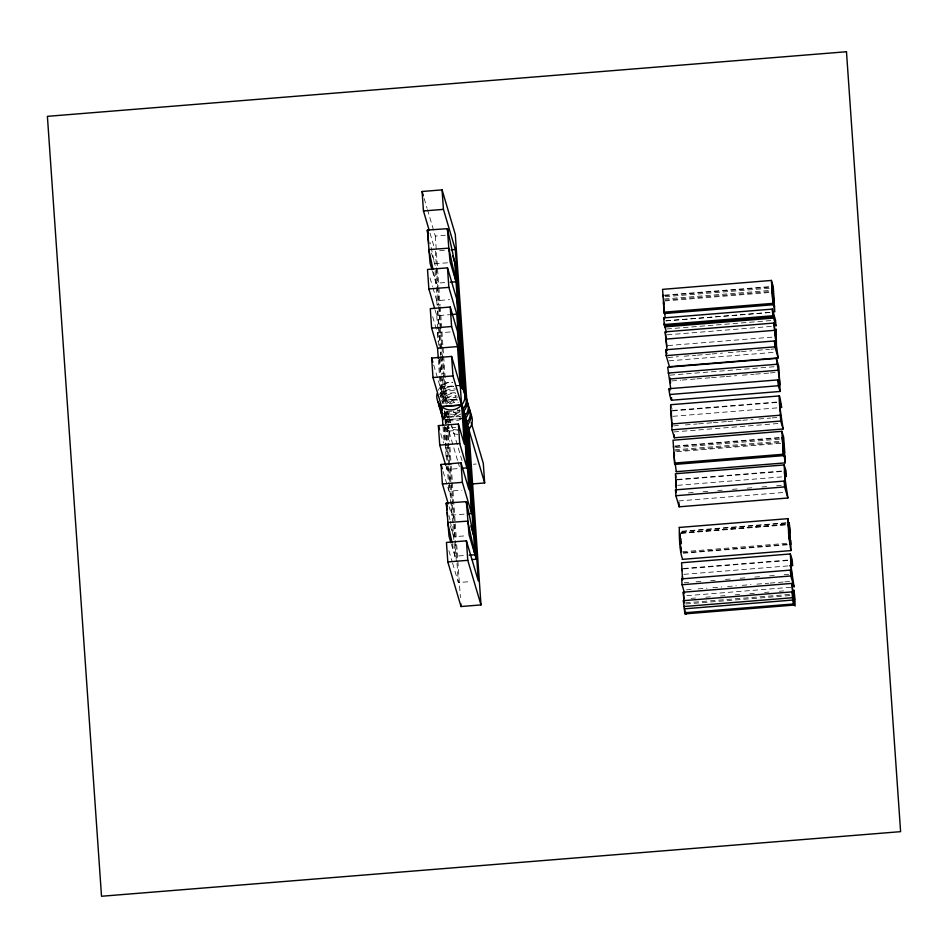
<?xml version="1.0" encoding="UTF-8"?>
<svg xmlns="http://www.w3.org/2000/svg" width="948" height="948" viewBox="0 0 948 948"><rect width="100%" height="100%" fill="white"/><g stroke="black" fill="none" stroke-linecap="round" stroke-linejoin="round"><path stroke-width="0.71" stroke-dasharray="4.74 3.56" d="M449.411 403.599L455.929 396.205M460.574 416.409L444.873 417.677L450.466 411.337M447.788 423.306L459.899 409.583M452.208 400.423L457.232 398.705M444.873 417.677L456.166 413.802M427.465 209.603L435.31 236.076L445.299 235.258M439.623 250.77L446.757 250.189M432.975 287.919L436.755 300.682L449.601 299.651M664.489 295.136L771.731 286.462M664.809 295.598L769.112 287.173M665.129 296.665L770.902 288.121M435.12 310.091L436.791 315.731L449.636 314.689M664.311 298.999L770.084 290.444M664.643 300.101L770.416 291.557M664.892 300.954L770.665 292.399M432.679 316.762L437.478 332.997L451.758 331.836M665.863 320.803L770.167 312.378M665.946 320.898L770.262 312.461M666.835 328.968L772.608 320.412M667.238 334.822L773.023 326.266M667.985 345.558L773.758 337.002M668.056 357.514L678.341 356.685M684.219 356.211L695.974 355.263M697.444 355.144L710.668 354.066M712.138 353.948L722.423 353.118M728.301 352.644L740.044 351.696M741.514 351.578L751.8 350.748M757.677 350.274L769.432 349.314M770.902 349.196L773.841 348.959M669.051 360.844L774.824 352.289M460.195 385.409L440.216 387.033A14.184 13.805 -16.5 0 1 452.397 382.198M440.275 387.199L458.82 385.706M454.388 390.446L441.543 391.488L456.474 404.002M670.035 375.159L774.35 366.722M442.206 393.716L456.474 392.567M457.789 397.022L443.522 398.172L453.12 406.218M671.919 380.895L680.735 380.184M682.193 380.065L695.417 378.987M696.887 378.868L710.111 377.802M711.581 377.683L724.805 376.617M726.275 376.498L736.56 375.669M742.438 375.195L754.181 374.235M755.651 374.116L768.875 373.05M770.345 372.931L777.692 372.339M451.769 411.207L447.492 411.551A14.184 13.805 -16.5 0 0 444.257 418.032M457.469 410.745L460.325 410.52M444.979 413.103L459.247 411.942M461.238 418.637L445.536 419.905A14.184 13.805 -16.5 0 0 452.113 422.962M672.488 410.46L776.791 402.023M672.736 410.875L777.04 402.438M448.842 431.056L457.398 430.356M672.89 416.314L777.206 407.877M673.684 425.877L679.562 425.403M685.44 424.929L697.195 423.981M698.664 423.863L711.889 422.796M713.358 422.678L726.583 421.599M728.052 421.481L741.265 420.414M742.734 420.296L753.02 419.466M758.898 418.992L770.653 418.044M772.122 417.926L778 417.44M673.981 431.933L779.754 423.377M674.952 445.998L779.398 437.514M675.284 446.472L779.588 438.035M675.592 447.539L779.908 439.114M473.325 464.247L476.18 464.022M674.775 449.862L780.56 441.318M446.153 466.772L446.958 469.485L459.792 468.442M675.106 450.975L780.879 442.42M676.825 451.71L781.14 443.273M443.131 471.5L448.973 491.206L461.806 490.163M677.275 479.463L781.59 471.038M677.524 479.878L781.827 471.452M677.678 485.317L783.463 476.761M688.426 492.924L694.303 492.45M703.12 491.739L708.997 491.265M717.814 490.554L722.222 490.187M732.496 489.358L738.374 488.884M747.19 488.173L753.067 487.699M761.884 486.988L767.761 486.514M776.578 485.803L782.456 485.317M449.115 506.647L451.639 515.167L465.906 514.006M678.768 500.947L784.541 492.391M681.908 531.224L786.212 522.786M681.932 531.567L786.236 523.13M680.865 532.8L785.181 524.363M681.15 532.977L788.404 524.303M681.387 533.345L785.702 524.908M682.667 551.748L788.44 543.192M682.975 552.767L788.748 544.211M683.283 553.229L790.525 544.555M452.599 563.207L458.346 582.57L471.18 581.539M683.449 568.492L787.764 560.055M683.698 568.907L788.013 560.469M683.864 574.346L788.167 565.909M684.314 582.783L688.722 582.428M696.069 581.823L701.947 581.349M710.763 580.638L715.171 580.283M725.457 579.453L731.335 578.979M740.151 578.268L746.029 577.794M754.833 577.083L760.711 576.597M769.527 575.886L775.405 575.412M784.221 574.701L788.629 574.346M686.411 589.846L692.289 589.372M698.166 588.898L706.983 588.187M712.86 587.713L721.677 587.002M727.554 586.516L736.359 585.805M742.237 585.331L751.053 584.62M756.931 584.146L768.686 583.198M770.155 583.079L783.38 582.013M784.849 581.894L790.727 581.408M686.814 595.7L791.13 587.262M691.151 598.389L695.559 598.034M705.845 597.204L710.253 596.849M720.527 596.019L724.936 595.664M735.221 594.834L739.63 594.479M749.915 593.649L754.324 593.282M764.609 592.453L769.018 592.097M779.292 591.268L783.7 590.912M685.511 602.845L789.814 594.408M685.842 603.959L790.146 595.522M447.539 262.809L434.658 263.722L430.119 242.7M432.442 271.187L436.009 283.227L447.456 282.409M464.082 418.388L445.477 419.703A14.184 13.805 -16.5 0 1 443.036 417.037M450.43 525.998L453.594 536.698L466.475 535.786M452.22 543.571L454.945 556.192L466.392 555.386M457.386 409.797L459.519 411.586M452.966 411.124L460.432 417.381M670.959 405.294L672.108 409.169M675.746 474.308L676.896 478.171M424.171 198.452L427.05 208.204M430.013 233.125L434.528 248.34M431.482 253.021L436.033 268.379M430.036 277.989L432.561 286.497M433.686 364.944L445.169 403.753M450.821 422.82L447.492 411.551L448.262 422.69M451.236 424.23L462.506 462.245M443.557 413.209L446.532 423.246M457.789 429.823A14.184 13.805 -16.5 0 1 447.515 426.588L457.6 460.621M458.014 462.031L459.685 467.66M440.761 433.663L443.534 443.024M451.378 544.152L456.332 560.849M448.914 550.752L452.196 561.82M433.591 272.005L436.009 283.227M449.056 515.665L449.968 519.871M450.264 521.27L453.594 536.698M681.363 538.535L681.896 545.361M681.351 541.663L681.553 544.259M435.31 236.076L438.794 286.213M438.888 287.682L440.121 305.375M440.216 306.856L446.97 404.18M448.357 424.088L449.553 441.377M449.968 447.266L451.189 464.97M451.295 466.44L455.182 522.478M455.289 523.948L456.308 538.701M456.723 544.602L460.396 597.678M435.345 251.113L437.798 286.426M437.893 287.896L439.125 305.552M439.22 307.034L441.875 345.285M441.981 346.755L445.963 404.156M446.461 411.266L447.231 422.417M447.515 426.588L448.842 445.726M448.949 447.195L450.17 464.852M450.276 466.321L455.585 542.849M455.692 544.318L456.912 561.974M457.019 563.444L458.346 582.57M436.139 269.848L438.58 305.066M438.687 306.536L440.002 325.614M440.109 327.084L442.041 354.967M442.147 356.436L443.368 374.045M443.463 375.515L445.406 403.398M445.987 411.823L446.757 422.974M447.065 427.299L452.362 503.613M452.457 505.083L453.677 522.692M453.784 524.161L456.225 559.379M435.144 270.69L436.21 286.142M436.317 287.611L437.526 305.161M437.94 311.003L438.948 325.626M439.054 327.096L440.986 354.872M441.081 356.341L442.301 373.891M442.704 379.733L444.411 404.393M444.896 411.349L445.88 425.557M445.987 427.015L453.985 542.268M454.08 543.654L454.945 556.192M436.755 300.682L437.064 305.114M437.478 311.027L440.547 355.334M440.654 356.815L441.887 374.543M441.981 376.024L443.913 403.741M444.399 410.709L446.828 445.738M446.923 447.219L448.155 464.947M448.262 466.416L451.639 515.167M436.791 315.731L438.936 346.624M439.754 358.391L440.879 374.579M440.974 376.048L442.882 403.469M444.47 426.458L445.797 445.584M445.904 447.053L447.124 464.721M447.231 466.191L448.451 483.847M448.558 485.317L448.973 491.206M437.478 332.997L438.094 341.766M439.315 359.316L440.429 375.396M440.524 376.866L442.313 402.627M444.008 427.074L446.247 459.247M446.757 466.558L446.958 469.485M438.367 359.766L441.045 398.35M443.024 426.92L444.126 442.811M457.872 434.326A14.184 13.805 -16.5 0 1 445.204 426.28M460.1 411.799A14.184 13.805 -16.5 0 1 445.975 412.937M439.493 394.522A14.184 13.805 -16.5 0 1 453.725 386.654M442.076 403.244A14.184 13.805 -16.5 0 1 444.126 400.21L457.007 399.298L444.185 400.4A14.184 13.805 -16.5 0 1 456.367 395.577M461.024 419.135A14.184 13.805 -16.5 0 1 442.432 414.999M441.472 401.217A14.184 13.805 -16.5 0 1 455.704 393.337M449.992 404.026A14.184 13.805 -16.5 0 1 458.346 402.26M455.893 427.643A14.184 13.805 -16.5 0 1 451.058 426.778M446.354 403.978A14.184 13.805 -16.5 0 1 457.683 400.032M438.225 390.244A14.184 13.805 -16.5 0 1 452.457 382.364M460.764 414.027A14.184 13.805 -16.5 0 1 444.517 413.956M440.156 396.75A14.184 13.805 -16.5 0 1 455.597 389.047"/><path stroke-width="1.42" d="M682.074 569.156L682.074 570.696M673.554 446.2L673.542 447.503M676.493 471.002L676.327 471.677L675.059 462.695M682.43 558.609C679.87 552.613 679.017 536.509 679.372 527.432M670.757 388.988L667.688 367.208L776.4 358.415C776.128 357.716 783.095 399.215 777.893 379.899L669.17 388.68C668.316 389.723 672.061 406.254 671.551 397.556M671.457 400.246L780.168 391.453L778.758 366.366L776.4 358.415M779.339 395.932L670.627 404.725L670.674 410.828L671.883 424.87L671.622 423.981L780.334 415.188L780.595 416.077C779.813 410.093 777.396 379.461 781.614 407.522C776.424 388.265 783.356 429.669 783.095 428.994L674.384 437.786L672.025 429.835L671.622 423.981M784.126 464.947L785.394 485.08L784.197 481.074L675.486 489.867L675.888 495.721L679.171 506.801L787.883 498.008C788.144 498.672 781.211 457.268 786.402 476.524L785.987 470.67L784.126 464.947L675.414 473.739L676.351 490.803M789.637 565.79L792.575 565.553L792.173 559.699L790.312 553.964L681.588 562.756L682.536 579.832M790.312 553.964L791.568 574.109L790.383 570.104L681.659 578.884L682.074 584.738L684.527 593.045M663.15 295.195L663.067 296.629M676.327 471.677L785.051 462.885L785.051 456.604M774.35 302.293L773.201 286.343L771.399 280.442L662.569 289.365L664.311 313.551L773.023 304.758L771.862 286.403L774.575 312.022L774.587 305.73M771.399 280.442L773.023 304.758M784.826 453.168L783.676 437.218L781.875 431.316L673.033 440.228L674.775 464.425L783.486 455.632L782.337 437.277L785.051 462.885M781.875 431.316L783.486 455.632M682.145 559.379L790.857 550.587L790.857 540.431M790.348 533.013L789.151 522.549L790.525 544.555L787.918 518.663L788.76 536.402L790.857 550.587M429.195 230.352L423.46 210.977L422.097 191.484L442.076 189.873L455.289 234.452L467.056 404.038M423.46 210.977L443.427 209.366L455.324 249.49L465.634 398.124M451.035 249.845L455.324 249.49M462.991 389.178L456.735 299.07L447.492 267.857L427.512 269.469L428.863 288.974L434.705 308.681M428.863 288.974L448.842 287.363L456.77 314.108L461.877 387.685M461.415 388.407L457.457 331.373L450.253 307.034L430.274 308.645L431.624 328.138L437.561 348.2L438.272 358.32M451.058 314.57L456.77 314.108M431.624 328.138L451.604 326.527L457.54 346.589L464.307 444.079L458.37 424.017L438.391 425.628L439.742 445.133L445.75 465.421M663.908 312.188L772.62 303.396M663.647 317.888L772.359 309.107L773.236 317.153L664.524 325.946L663.647 317.888L664.062 319.275M664.11 324.548L772.821 315.767L773.236 317.153M664.678 323.943L664.88 326.87L773.604 318.078L775.95 326.029L775.547 320.175L773.189 312.224L773.604 318.078M437.561 348.2L457.54 346.589M667.037 350.547L665.235 331.847L773.947 323.055L775.926 340.664L776.163 329.075L776.459 345.913L778.166 357.906L669.454 366.698L666.171 355.619L665.769 349.765L774.48 340.972L776.4 347.454L773.947 323.055M442.266 408.849L432.987 377.541L431.636 358.048L451.615 356.436L460.882 387.732M665.733 339.135L774.457 330.342M666.171 355.619L774.883 346.826L778.166 357.906M432.987 377.541L452.966 375.929L484.665 482.947L471.82 483.978M668.091 373.062L776.803 364.269M669.845 378.999L778.569 370.206M441.578 406.526L461.546 404.915M461.605 405.08L441.626 406.704L442.929 425.474M669.584 394.534L778.296 385.753L780.168 391.453M439.742 445.133L459.721 443.51L466.926 467.862L462.648 468.205M672.025 429.835L780.749 421.042L783.095 428.994M448.274 503.815L442.396 483.954L441.045 464.449L461.024 462.837L468.94 489.595L463.24 407.427M674.372 463.062L783.084 454.27M442.396 483.954L462.375 482.342L471.618 513.543L468.762 513.78M675.888 495.721L784.612 486.928L787.883 498.008M467.21 420.794L478.313 580.958L466.428 540.834L446.449 542.446L447.811 561.939L461.012 606.53L480.991 604.919L468.62 426.647M679.206 527.455L788.084 518.651M472.021 559.581L476.311 559.237L466.641 419.964M447.811 561.939L467.779 560.327L480.991 604.919M682.074 584.738L790.786 575.957L794.069 587.025C794.329 587.701 787.397 546.297 792.575 565.553M683.946 601.613L683.295 592.192L792.007 583.399L793.085 595.285L794.471 599.906L793.986 590.083L794.78 596.92M794.862 597.987L795.099 606.033L793.488 601.139L793.772 605.085L685.049 613.877L684.729 612.764L683.366 600.677L792.078 591.884L792.753 594.171L792.007 583.399M683.769 606.53L792.492 597.738L793.772 605.085M684.444 608.817L793.168 600.025M684.729 612.764L793.44 603.983M450.324 282.208L456.047 281.805L448.783 248.163L447.42 228.658L427.394 230.08L430.06 263.153L432.051 269.848M469.26 555.184L474.984 554.77L465.219 414.11M686.079 614.328L686.459 612.42M671.551 411.788L671.267 410.994L671.705 420.77M676.339 480.79L676.054 480.008L676.268 487.296M664.88 326.87L666.456 332.167M665.769 349.765L666.918 353.651M669.17 388.68L669.845 390.943M675.486 489.867L676.28 492.533M683.295 592.192L683.994 598.686M683.366 600.677L684.041 602.964M452.706 255.616L456.012 266.767L465.077 397.378M456.047 281.805L450.099 261.743L448.783 248.163L428.745 249.585L432.987 269.208M422.097 191.484L423.341 195.667M471.215 422.607L483.314 463.442L484.665 482.947M431.636 358.048L432.869 362.183M470.86 525.915L473.633 535.276L466.369 501.634L446.33 503.056L449.008 536.13L450.987 542.813M438.391 425.628L439.576 429.645M476.311 559.237L469.035 534.708L466.369 501.634L466.629 504.348M441.045 464.449L442.289 468.679M427.998 232.888L427.394 230.08L428.709 243.66M474.984 554.77L467.719 521.127L447.681 522.549L451.923 542.173M446.935 505.853L446.33 503.056L446.994 509.846M681.197 551.866L680.534 547.423M665.2 317.568L664.702 312.911M665.235 331.847L665.887 337.713M666.219 340.652L666.882 346.53M670.509 383.241L670.248 378.086M671.836 422.085L672.215 425.996M447.693 231.383L447.42 228.658L454.696 262.3L463.655 391.477M447.255 512.56L447.657 516.624M682.453 576.325L682.667 578.801M680.19 543.974L679.68 533.096L680.214 537.706M663.41 302.424L664.311 313.551M673.886 453.298L674.775 464.425M663.778 301.559L663.991 304.486M674.241 452.433L674.455 455.36M777.893 379.899L778.296 385.753M780.334 415.188L780.749 421.042M772.359 309.107L772.821 315.767M792.078 591.884L792.492 597.738M774.48 340.972L774.883 346.826M784.197 481.074L784.612 486.928M790.383 570.104L790.786 575.957M674.182 434.859L674.384 437.786M678.863 502.404L679.171 506.801M680.806 546.202L681.102 550.444M684.776 609.931L685.049 613.877M664.335 323.28L664.524 325.946M464.662 413.269L471.618 513.543M462.683 406.585L466.926 467.862M442.076 189.873L443.427 209.366M447.492 267.857L448.842 287.363M450.253 307.034L451.604 326.527M458.37 424.017L459.721 443.51M461.024 462.837L462.375 482.342M466.428 540.834L467.779 560.327M451.615 356.436L452.966 375.929M460.811 603.58L461.012 606.53M469.912 412.617A14.184 13.805 -16.5 0 1 468.822 429.432M465.942 399.238A14.184 13.805 -16.5 0 1 464.852 416.054M442.432 414.999A14.184 13.805 -16.5 0 1 440.109 405.851M465.267 395.79A14.184 13.805 -16.5 0 1 463.536 411.598M441.116 410.543A14.184 13.805 -16.5 0 1 438.746 403.801M463.963 392.543A14.184 13.805 -16.5 0 1 462.873 409.37M442.005 410.164A14.184 13.805 -16.5 0 1 438.083 401.573M460.254 385.587A14.184 13.805 -16.5 0 1 455.514 409.169A14.184 13.805 -16.5 0 1 437.04 393.681M468.585 408.15A14.184 13.805 -16.5 0 1 467.494 424.977M443.083 419.561A14.184 13.805 -16.5 0 1 442.704 417.179M467.921 405.922A14.184 13.805 -16.5 0 1 466.831 422.749M442.775 418.483A14.184 13.805 -16.5 0 1 442.088 412.534M467.246 402.485A14.184 13.805 -16.5 0 1 465.515 418.293M443.036 417.037A14.184 13.805 -16.5 0 1 440.666 410.294M774.184 304.936L774.149 305.766L772.371 288.002L774.184 304.936M784.648 455.81L784.612 456.64L782.847 438.865L784.648 455.81M788.404 524.303L789.909 543.074L788.404 524.303M846.481 51.737L47.4 116.343L101.519 896.263L900.6 831.657L846.481 51.737"/></g></svg>
